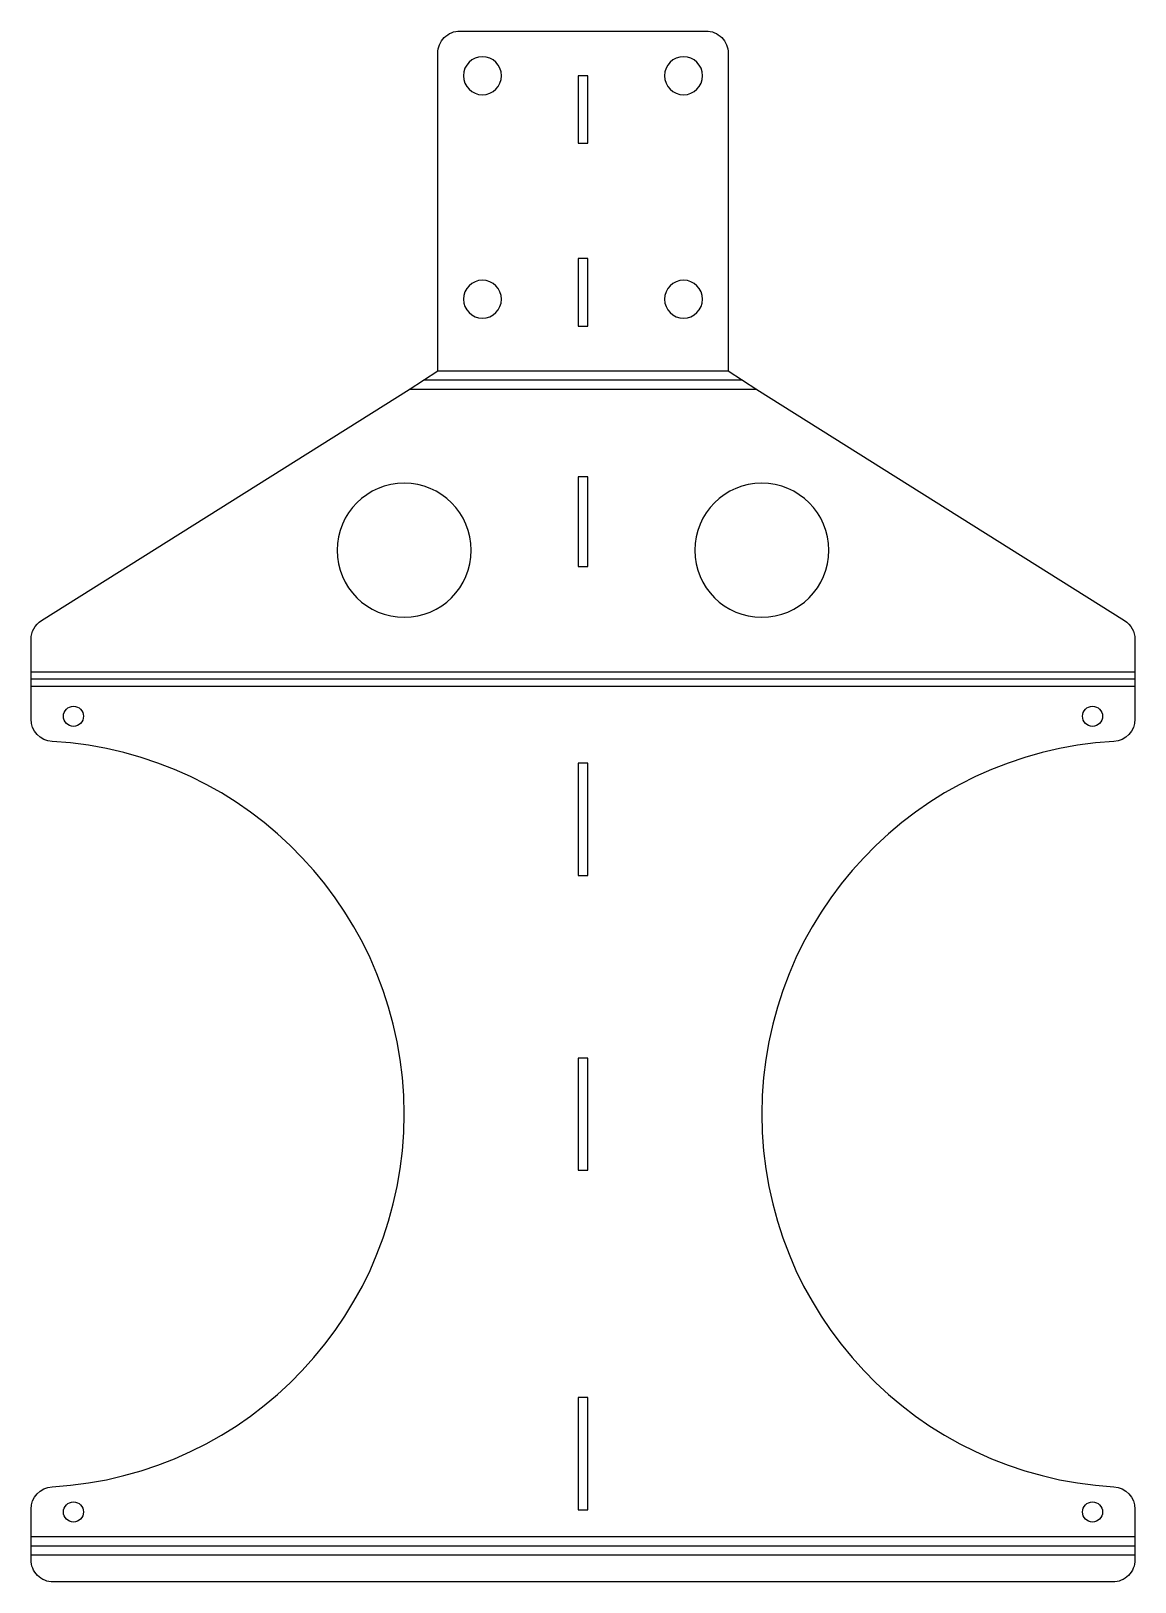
# Model space of a CAD drawing. Header units: millimetres. Extents: x -5 to 242, y 0 to 347.
import ezdxf

# ---------------------------------------------------------------- set-up
doc = ezdxf.new("R2010")
doc.units = ezdxf.units.MM

msp = doc.modelspace()

# ---------------------------------------------------------------- linework, layer by layer
at = {"layer": 'BEND'}
for p, q in [((154.18, 268.88), (82.82, 268.88)), ((242, 201.98), (-5, 201.98)), ((-5, 8.08), (242, 8.08))]:
    msp.add_line(p, q, dxfattribs=at)
at = {"layer": 'BEND_EXTENT'}
for p, q in [((86, 270.96), (151, 270.96)), ((157.36, 266.8), (79.64, 266.8)), ((-5, 203.6), (242, 203.6)), ((242, 200.36), (-5, 200.36)), ((-5, 10.16), (242, 10.16)), ((242, 6), (-5, 6))]:
    msp.add_line(p, q, dxfattribs=at)
at = {"layer": 'INTERIOR_PROFILES'}
for points in [[(119.55, 321.86), (119.55, 336.96), (117.45, 336.96), (117.45, 321.86)], [(119.55, 296.06), (117.45, 296.06), (117.45, 280.96), (119.55, 280.96)], [(117.45, 247.25), (117.45, 227.15), (119.55, 227.15), (119.55, 247.25)], [(119.55, 158.06), (119.55, 183.16), (117.45, 183.16), (117.45, 158.06)], [(117.45, 92.11), (119.55, 92.11), (119.55, 117.21), (117.45, 117.21)], [(119.55, 41.26), (117.45, 41.26), (117.45, 16.16), (119.55, 16.16)]]:
    msp.add_lwpolyline(points, close=True, dxfattribs=at)
at = {"layer": 'INTERIOR_PROFILES', "extrusion": (0, 0, -1)}
for centre, radius in [((-96, 336.96), 4.25), ((-141, 336.96), 4.25), ((-96, 286.96), 4.25), ((-141, 286.96), 4.25), ((-78.5, 230.8), 15), ((-158.5, 230.8), 15)]:
    msp.add_circle(centre, radius, dxfattribs=at)
at = {"layer": 'INTERIOR_PROFILES'}
for centre in [(4.5, 193.66), (232.5, 193.66), (4.5, 15.66), (232.5, 15.66)]:
    msp.add_circle(centre, 2.25, dxfattribs=at)
at = {"layer": 'OUTER_PROFILES'}
msp.add_lwpolyline([(-5, 5), (-5, 16.3, -0.397752), (-0.28, 21.3, 0.945012), (-0.28, 188.03, -0.397752), (-5, 193.02), (-5, 210.84, -0.25791), (-2.66, 215.07), (79.64, 266.8), (86, 270.96), (86, 341.96, -0.414214), (91, 346.96), (146, 346.96, -0.414214), (151, 341.96), (151, 270.96), (157.36, 266.8), (239.66, 215.07, -0.25791), (242, 210.84), (242, 193.02, -0.397752), (237.28, 188.03, 0.945012), (237.28, 21.3, -0.397752), (242, 16.3), (242, 5, -0.414214), (237, 0), (0, 0, -0.414214)], format="xyb", close=True, dxfattribs=at)

doc.saveas('drawing.dxf')
